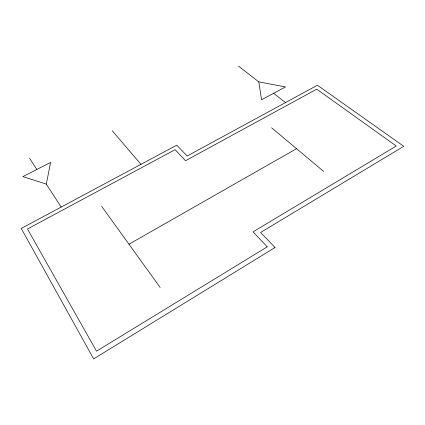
<?xml version="1.0" encoding="UTF-8"?>
<svg xmlns="http://www.w3.org/2000/svg" width="425" height="425" viewBox="0 0 425 425"><rect width="100%" height="100%" fill="white"/><g stroke="black" fill="none" stroke-linecap="round" stroke-linejoin="round"><path stroke-width="0.64" d="M46.309 184.105L50.612 162.408L22.876 176.625L46.309 184.105L61.173 207.065M128.966 244.216L296.528 148.686M258.798 81.86L285.499 86.944L261.529 99.785L258.798 81.86L238.489 66.109M273.588 93.325L285.51 102.574M271.628 127.813L323.696 171.461M112.274 130.804L140.967 164.342M101.713 206.412L160.183 287.513M29.622 158.334L36.832 169.474M275.039 247.509L93.638 358.891L21.25 228.443L176.747 145.18L187.159 156.018L317.417 85.234L403.75 146.301L260.594 232.475L275.039 247.509M267.224 246.835L96.523 351.172L27.476 228.99L175.079 149.696L185.528 160.708L316.726 89.17L396.275 146.009L253.024 231.869L267.224 246.835"/></g></svg>
